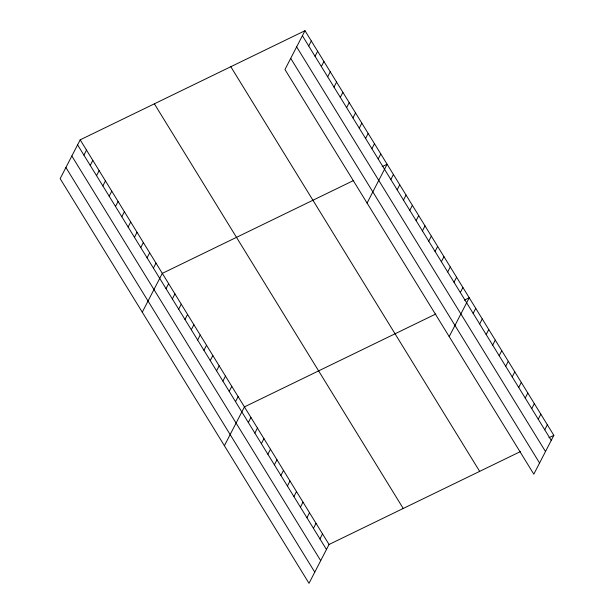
<?xml version="1.0" encoding="UTF-8"?>
<svg xmlns="http://www.w3.org/2000/svg" width="614" height="614" viewBox="0 0 614 614"><rect width="100%" height="100%" fill="white"/><g stroke="black" fill="none" stroke-linecap="round" stroke-linejoin="round"><path stroke-width="0.92" d="M304.989 30.7L284.957 69.52L533.812 474.169L553.851 435.357L304.989 30.7L80.188 139.831L60.149 178.643L309.011 583.3L329.043 544.48L520.426 451.582M83.911 155.119L86.505 150.1M90.227 165.389L92.821 160.369M96.544 175.665L99.138 170.646M102.86 185.935L105.454 180.915M109.177 196.204L111.771 191.184M115.501 206.481L118.088 201.461M121.818 216.75L124.404 211.73M128.134 227.019L130.721 222.007M134.451 237.296L137.037 232.276M140.767 247.565L143.354 242.545M147.084 257.842L149.678 252.822M153.4 268.111L155.994 263.091M142.271 312.181L162.311 273.36L353.687 180.462M166.033 288.657L168.627 283.637M172.35 298.926L174.944 293.906M308.719 45.989L311.306 40.969M178.666 309.195L181.26 304.183M315.036 56.265L317.622 51.246M184.991 319.472L187.577 314.452M321.352 66.535L323.939 61.515M191.307 329.741L193.894 324.722M327.669 76.804L330.263 71.792M197.624 340.018L200.21 334.998M333.985 87.081L336.579 82.061M203.94 350.287L206.527 345.268M340.302 97.35L342.896 92.33M210.257 360.556L212.843 355.537M346.618 107.619L349.212 102.607M216.573 370.833L219.16 365.814M352.935 117.896L355.529 112.876M222.89 381.102L225.484 376.083M359.251 128.165L361.846 123.145M229.206 391.371L231.8 386.359M365.576 138.442L368.162 133.422M235.523 401.648L238.117 396.629M371.892 148.711L374.479 143.691M224.394 445.718L244.433 406.898L435.81 314M378.209 158.98L380.795 153.968M248.348 422.501L250.942 417.482M367.08 203.05L387.112 164.237L382.223 166.609M254.856 433.085L257.45 428.065M390.842 179.526L393.428 174.506M261.364 443.669L263.959 438.649M397.158 189.795L399.745 184.783M267.873 454.253L270.467 449.233M403.475 200.072L406.069 195.052M274.389 464.836L276.975 459.817M409.791 210.341L412.385 205.322M280.897 475.42L283.484 470.401M416.108 220.618L418.702 215.598M287.406 486.004L289.992 480.985M422.424 230.887L425.018 225.868M293.914 496.588L296.501 491.568M428.741 241.156L431.335 236.144M300.423 507.172L303.009 502.152M435.065 251.433L437.652 246.414M306.931 517.755L309.517 512.736M441.382 261.702L443.968 256.683M313.439 528.332L316.026 523.32M447.698 271.971L450.285 266.96M319.948 538.915L322.534 533.904M454.015 282.248L456.601 277.229M460.331 292.517L462.918 287.498M449.202 336.587L469.234 297.775L464.345 300.146M473.156 313.378L475.743 308.358M479.664 323.954L482.259 318.942M486.173 334.538L488.767 329.526M492.681 345.122L495.275 340.102M499.19 355.706L501.784 350.686M505.698 366.289L508.292 361.27M512.206 376.873L514.801 371.854M518.715 387.457L521.309 382.438M525.223 398.041L527.817 393.021M531.732 408.625L534.326 403.605M538.24 419.209L540.834 414.189M544.748 429.792L547.343 424.773M548.962 437.728L553.851 435.357M302.403 35.719L551.257 440.376M296.646 46.871L545.501 451.528M290.714 58.361L539.576 463.017M230.803 66.711L479.664 471.368M154.367 103.812L403.229 508.469M80.188 139.831L329.043 544.48M77.594 144.843L326.456 549.499M71.838 156.002L320.7 560.659M65.905 167.492L314.767 572.148"/></g></svg>
